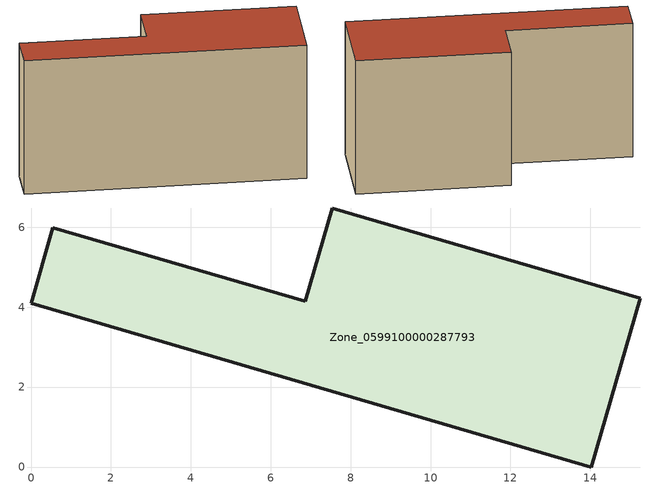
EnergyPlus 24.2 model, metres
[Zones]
Zone_0599100000287793
 floor ground (C_G): 14.02,0 0,4.11 0.55,5.98 6.87,4.15 7.54,6.48 15.26,4.23 z0
 wall outside (C_F): 6.87,4.15 0.55,5.98 0,4.11 14.02,0 15.26,4.23 7.54,6.48 6.87,4.15 z0:7.71
 roof outside (C_R): 15.26,4.23 7.54,6.48 6.87,4.15 0.55,5.98 0,4.11 14.02,0 z7.71
[BUILDING]
Pand.0599100000287793: North Axis=0; Terrain=City; Loads Convergence Tolerance Value=0.04; Temperature Convergence Tolerance Value=0.4; Solar Distribution=FullExterior; Maximum Number of Warmup Days=25; Minimum Number of Warmup Days=1
[Site:Location]
Rotterdam.The.Hague.AP_ZH_NLD Design_Conditions: Latitude=51.96; Longitude=4.45; Time Zone=1; Elevation=-4.5
[SITE:GROUNDTEMPERATURE:BUILDINGSURFACE]
18, 18, 18, 18, 18, 18, 18, 18, 18, 18, 18, 18
[MATERIAL] Thermal Absorptance=0.9; Solar Absorptance=0.7; Visible Absorptance=0.7
Name | Roughness | Thickness | Conductivity | Density | Specific Heat
G.TI.1946 | MediumSmooth | 0.15 | 1 | 540 | 1210
F.TI.1946 | Rough | 0.3 | 0.857143 | 1920 | 840
R.TI.1946 | MediumRough | 0.2 | 0.1 | 1500 | 1000
[CONSTRUCTION]
C_G: G.TI.1946
C_F: F.TI.1946
C_R: R.TI.1946
[ZONE]
Zone_0599100000287793: Type=1; Multiplier=1; Ceiling Height=Autocalculate; Volume=Autocalculate; Floor Area=autocalculate; Part of Total Floor Area=Yes
[ZONEINFILTRATION:DESIGNFLOWRATE]
Infil_Zone_0599100000287793: Zone or ZoneList or Space or SpaceList=Zone_0599100000287793; Schedule=AlwaysOn; Design Flow Rate Calculation Method=Flow/Area; Flow Rate per Floor Area=0.003; Constant Term Coefficient=1; Temperature Term Coefficient=0; Velocity Term Coefficient=0; Velocity Squared Term Coefficient=0
[HVACTEMPLATE:ZONE:IDEALLOADSAIRSYSTEM]
Zone_0599100000287793: Maximum Heating Supply Air Temperature=50; Minimum Cooling Supply Air Temperature=13; Maximum Heating Supply Air Humidity Ratio=0.0156; Minimum Cooling Supply Air Humidity Ratio=0.0077; Heating Limit=NoLimit; Cooling Limit=NoLimit; Dehumidification Control Type=ConstantSensibleHeatRatio; Cooling Sensible Heat Ratio=0.7; Dehumidification Setpoint=60; Humidification Control Type=None; Humidification Setpoint=30; Outdoor Air Method=None; Outdoor Air Flow Rate per Person=0.00944; Outdoor Air Flow Rate per Zone Floor Area=0; Outdoor Air Flow Rate per Zone=0; Demand Controlled Ventilation Type=None; Outdoor Air Economizer Type=NoEconomizer; Heat Recovery Type=None; Sensible Heat Recovery Effectiveness=0.7; Latent Heat Recovery Effectiveness=0.65
[ZONECONTROL:THERMOSTAT]
ThermostatControl_Zone_0599100000287793: Zone or ZoneList=Zone_0599100000287793; Control Type Schedule=DualSetpointControlType; Control 1=Thermostat_Zone_0599100000287793; Temperature Difference Between Cutout And Setpoint=0
[THERMOSTATSETPOINT:DUALSETPOINT]
Thermostat_Zone_0599100000287793: Heating Setpoint Temperature Schedule=HeatingSetpoint_Zone_0599100000287793; Cooling Setpoint Temperature Schedule=CoolingSetpoint_Zone_0599100000287793
[SCHEDULE:COMPACT]
HeatingSetpoint_Zone_0599100000287793: Through: 12/31, For: AllDays, Until: 24:00, 21
CoolingSetpoint_Zone_0599100000287793: Through: 12/31, For: AllDays, Until: 24:00, 24
DualSetpointControlType: Through: 12/31, For: AllDays, Until: 24:00, 4
AlwaysOn: Through: 12/31, For: AllDays, Until: 24:00, 1
